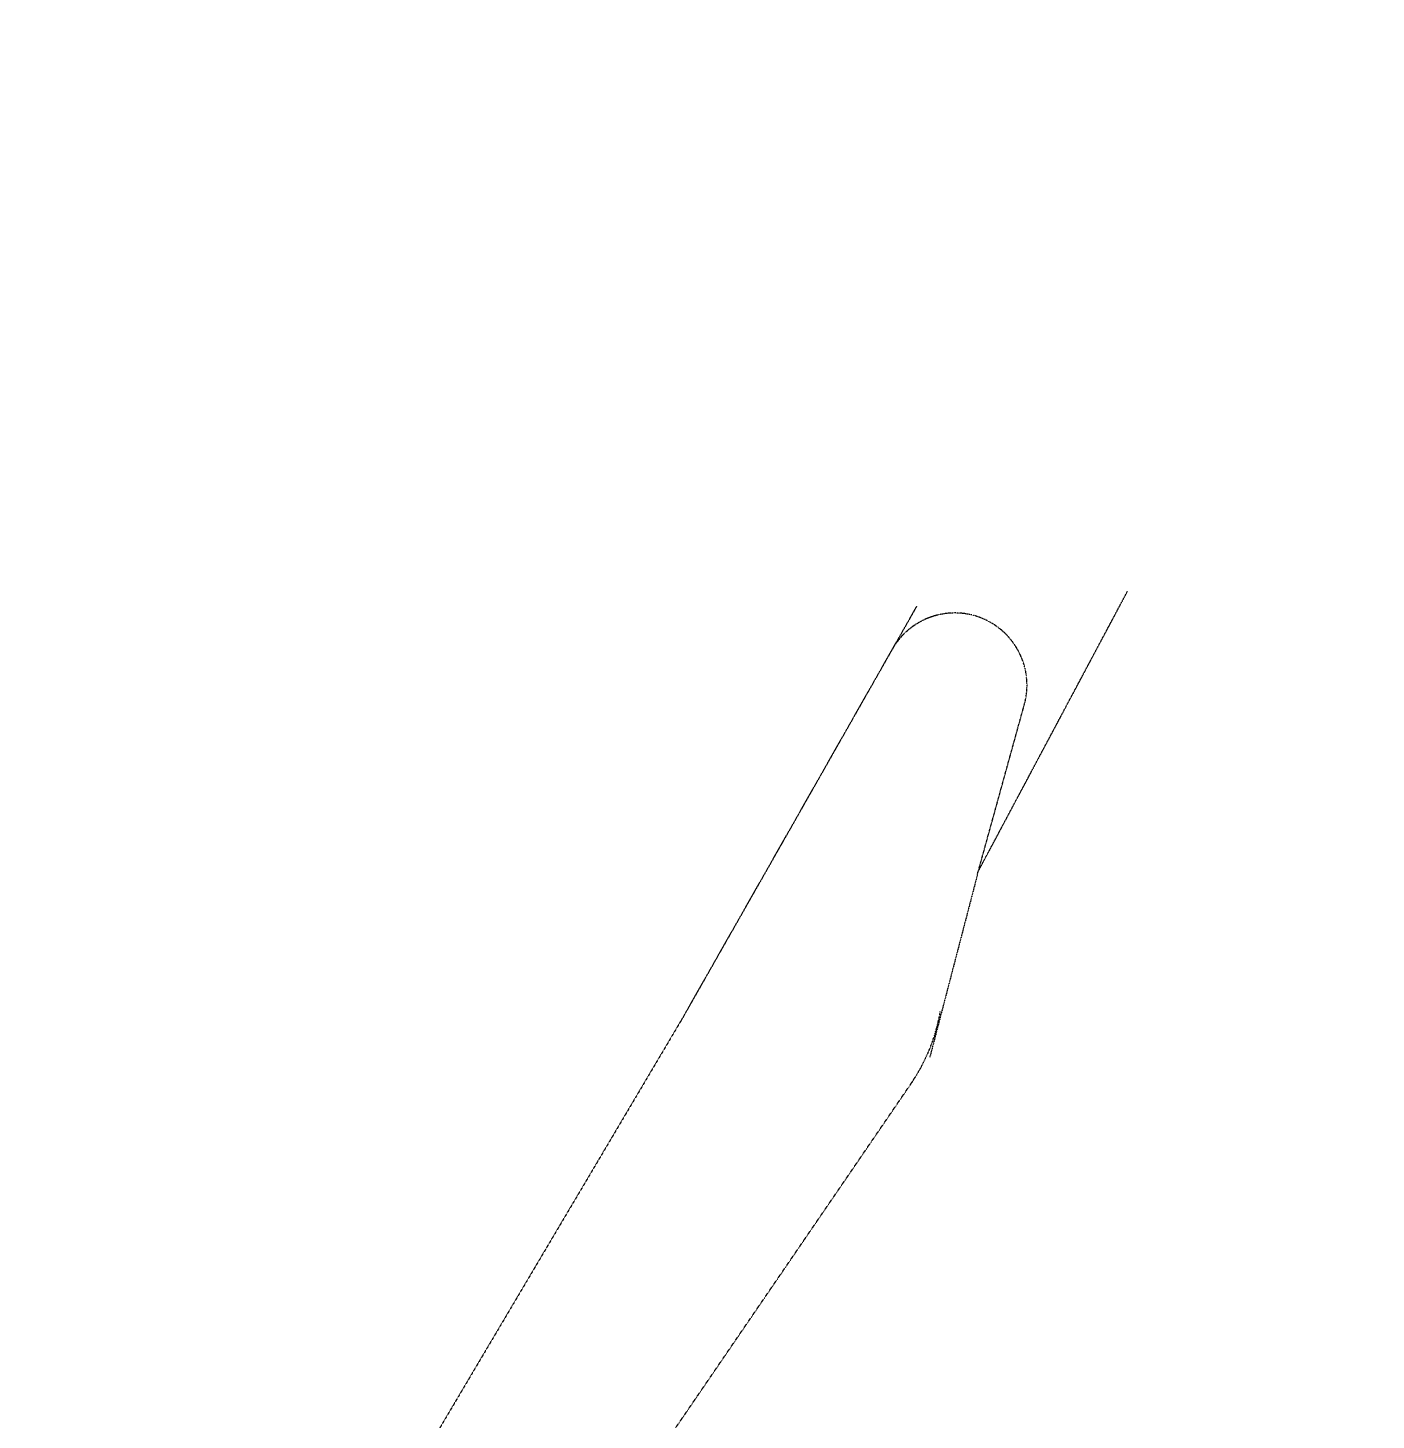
# Model space of a CAD drawing. Header units: millimetres. Extents: x 306 to 836129804, y -168137 to 818603917.
# Drawn here: x 834212441 to 834311218, y 818164960 to 818266973 of the extents above; entities that cross this region are included whole.
import ezdxf
from ezdxf.xclip import XClip

# ---------------------------------------------------------------- set-up
doc = ezdxf.new("R2010")
doc.units = ezdxf.units.MM
doc.header["$LTSCALE"] = 3
doc.header["$XCLIPFRAME"] = 0
doc.linetypes.add('DGN Style 2', pattern=[1.94727e-06, 0, -1.94727e-06])
doc.layers.add('00_Xref', color=7, linetype='Continuous')
doc.layers.add('AR-ROAD_AR_BS_MI_', color=251, linetype='Continuous')

# ---------------------------------------------------------------- blocks, each defined once
blk = doc.blocks.new('x-baseplan')
at = {"layer": 'AR-ROAD_AR_BS_MI_', "color": 8, "linetype": 'DGN Style 2'}
for q in [(834285.45, 818217.4), (834278.52, 818191.56)]:
    blk.add_line((834282, 818204.91), q, dxfattribs=at)
at = {"layer": 'AR-ROAD_AR_BS_MI_', "color": 8, "linetype": 'DGN Style 2', "flags": 128}
for points in [[(834296.64, 818266.97), (834296.61, 818266.86), (834296.57, 818266.74), (834296.54, 818266.62), (834296.51, 818266.5), (834296.49, 818266.38), (834296.44, 818266.16), (834294.52, 818261.04), (834292.5, 818255.94), (834290.39, 818250.88), (834288.2, 818245.86), (834285.92, 818240.88), (834283.55, 818235.94), (834279.81, 818228.56), (834260.26, 818194.18), (834240.1, 818160.14), (834218.88, 818125.7)], [(834282, 818204.91), (834282.05, 818205.13), (834311.22, 818259.88)], [(834212.44, 818095.01), (834277.13, 818189.59), (834277.26, 818189.78), (834277.38, 818189.98), (834277.51, 818190.17), (834277.63, 818190.37), (834277.74, 818190.57), (834277.86, 818190.78), (834277.97, 818190.98), (834278.07, 818191.19), (834278.17, 818191.4), (834278.27, 818191.61), (834278.37, 818191.82), (834278.46, 818192.03), (834278.55, 818192.25), (834278.63, 818192.47), (834278.71, 818192.68), (834278.78, 818192.9), (834278.86, 818193.12), (834278.92, 818193.35), (834278.99, 818193.57), (834279.05, 818193.79), (834279.11, 818194.02), (834279.16, 818194.25), (834279.21, 818194.47), (834279.29, 818194.91)]]:
    blk.add_lwpolyline(points, dxfattribs=at)
at = {"layer": 'AR-ROAD_AR_BS_MI_', "color": 8, "linetype": 'DGN Style 2'}
blk.add_arc((834280.35, 818218.81), 5.29, 344.5942, 150.3756, dxfattribs=at)

msp = doc.modelspace()

# ---------------------------------------------------------------- block references
at = {"layer": '00_Xref'}
ref = msp.add_blockref('x-baseplan', (0, 0), dxfattribs=dict(at, xscale=1000, yscale=1000, zscale=1000))
XClip(ref).set_block_clipping_path([(834130.0932744878, 818214.2808966772), (834660.7980561039, 818251.3812309058), (834689.2509440434, 817844.3745563453), (834158.5461624272, 817807.2742220557)])

doc.saveas('drawing.dxf')
